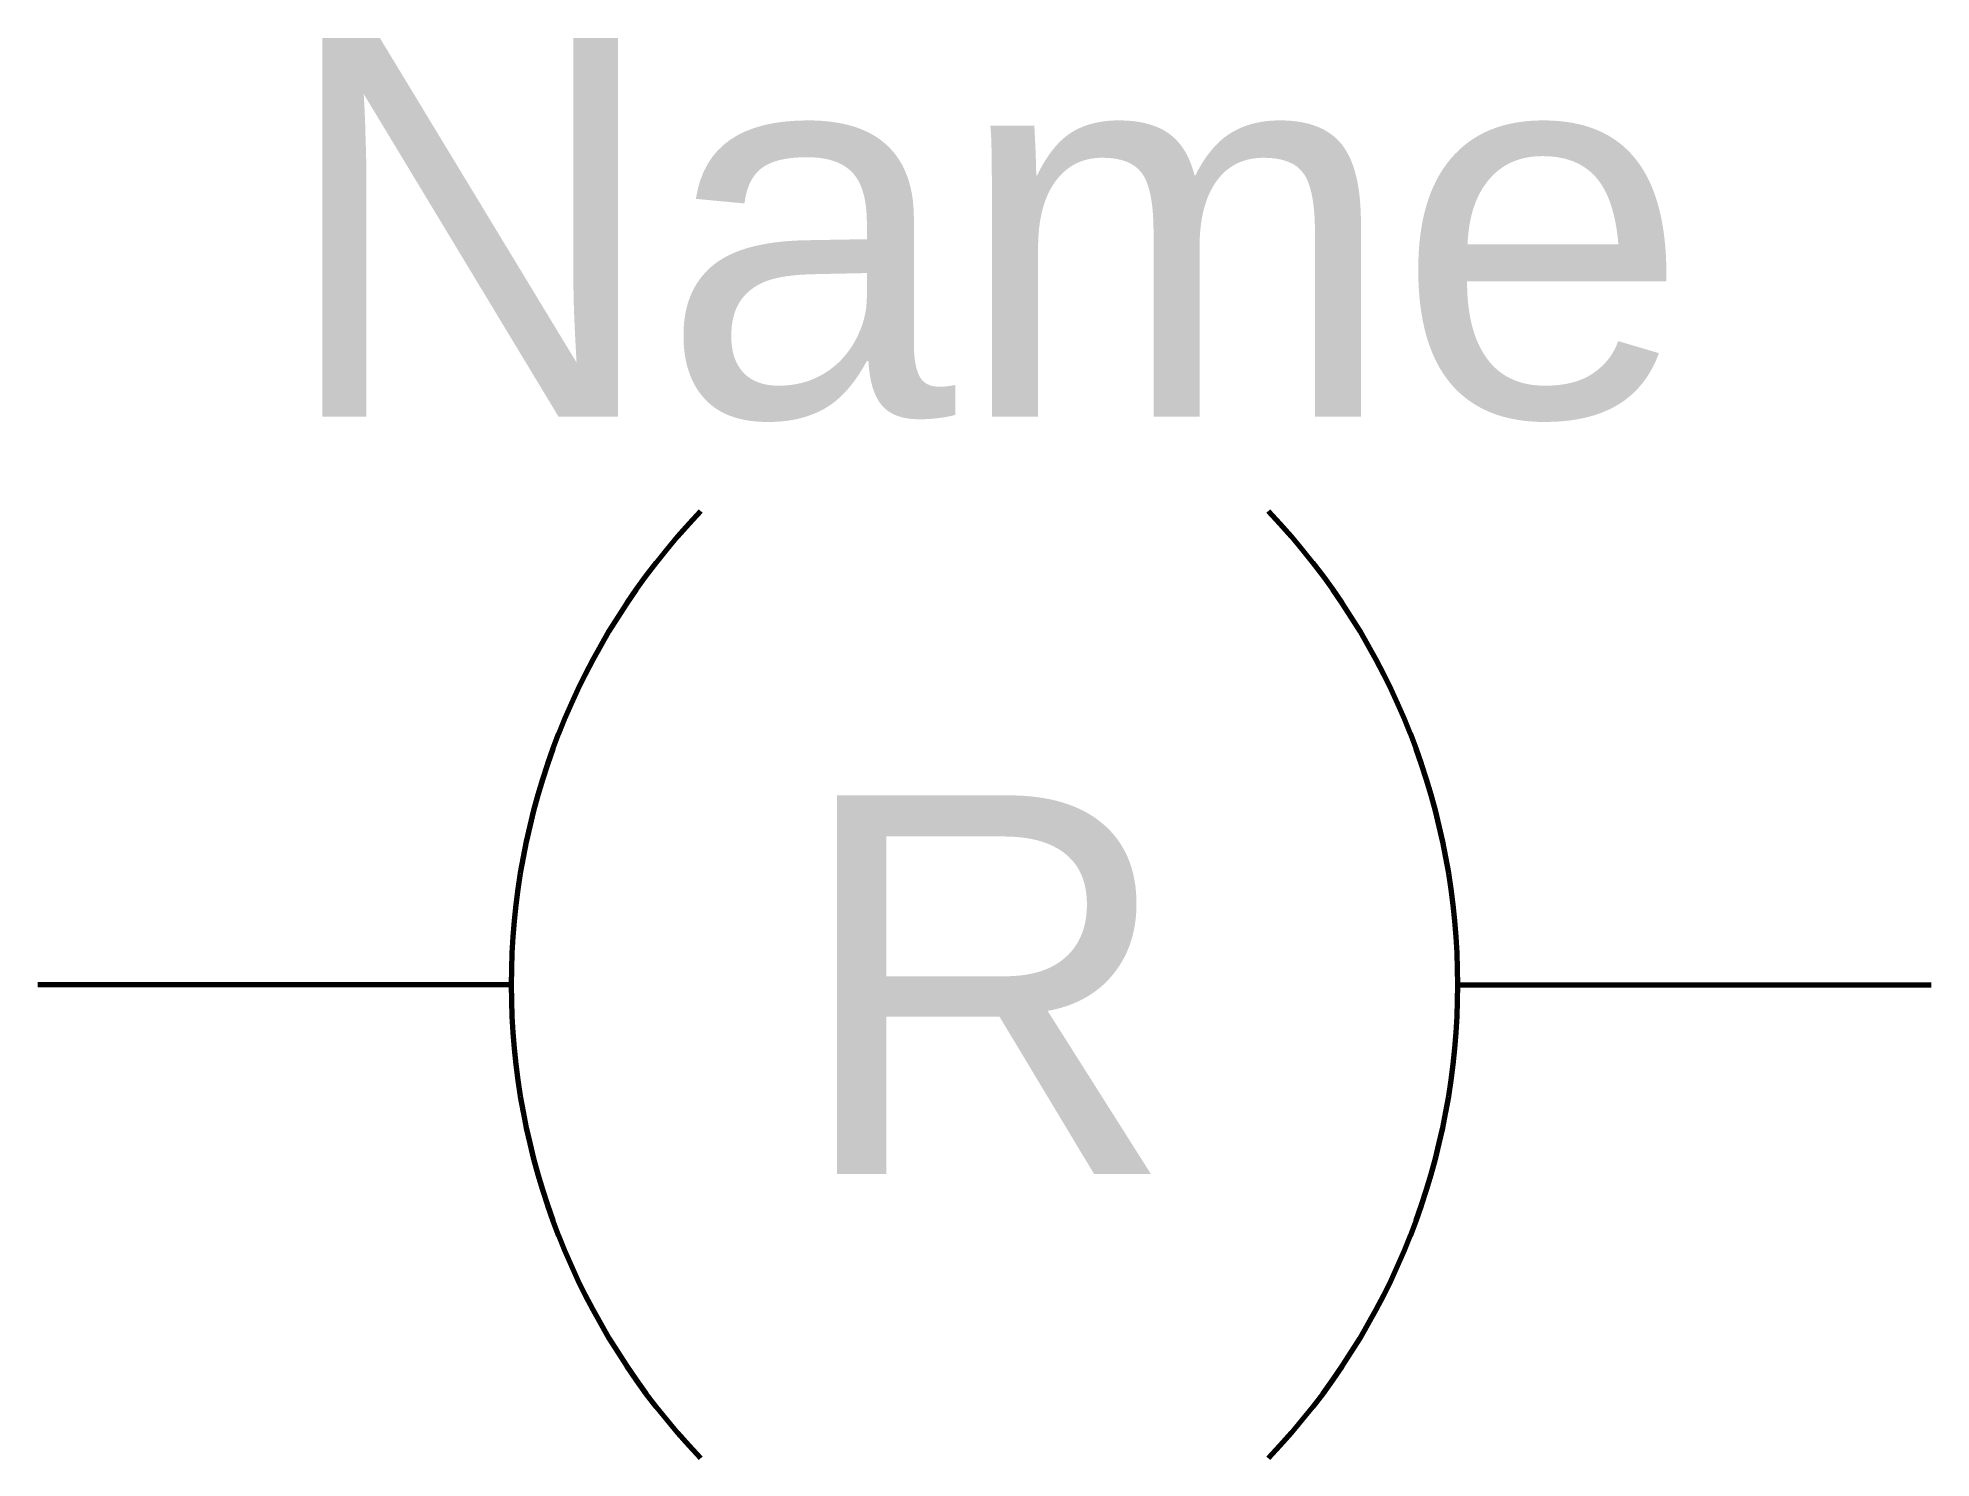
# Model space of a CAD drawing. Header units: millimetres. Extents: x 0 to 20, y -5 to 10.
import ezdxf
from ezdxf.enums import TextEntityAlignment as Align

# ---------------------------------------------------------------- set-up
doc = ezdxf.new("R2010")
doc.units = ezdxf.units.MM
doc.layers.get('0').update_dxf_attribs({"lineweight": 25})
doc.styles.add('textstyle11', font='')
doc.styles.add('textstyle12', font='')
doc.styles.get('textstyle11').set_extended_font_data('Arial')
doc.styles.get('textstyle12').set_extended_font_data('Arial')

msp = doc.modelspace()

# ---------------------------------------------------------------- linework, layer by layer
at = {"lineweight": 70}
for p, q in [((5, 0), (0, 0)), ((15, 0), (20, 0))]:
    msp.add_line(p, q, dxfattribs=at)
for centre, start, end in [((12.25, 0), 136.3972, 223.6028), ((7.75, 0), 316.3972, 43.6028)]:
    msp.add_arc(centre, 7.25, start, end, dxfattribs=at)

# ---------------------------------------------------------------- texts
at = {"insert": (10, 0), "char_height": 2.5, "attachment_point": 5, "style": 'textstyle11'}
msp.add_mtext('\\H4;R', dxfattribs=at)
at = {"style": 'textstyle12'}
msp.add_attdef('Name', text='L1', height=4, dxfattribs=at).set_placement((10, 8), align=Align.MIDDLE_CENTER)

doc.saveas('drawing.dxf')
